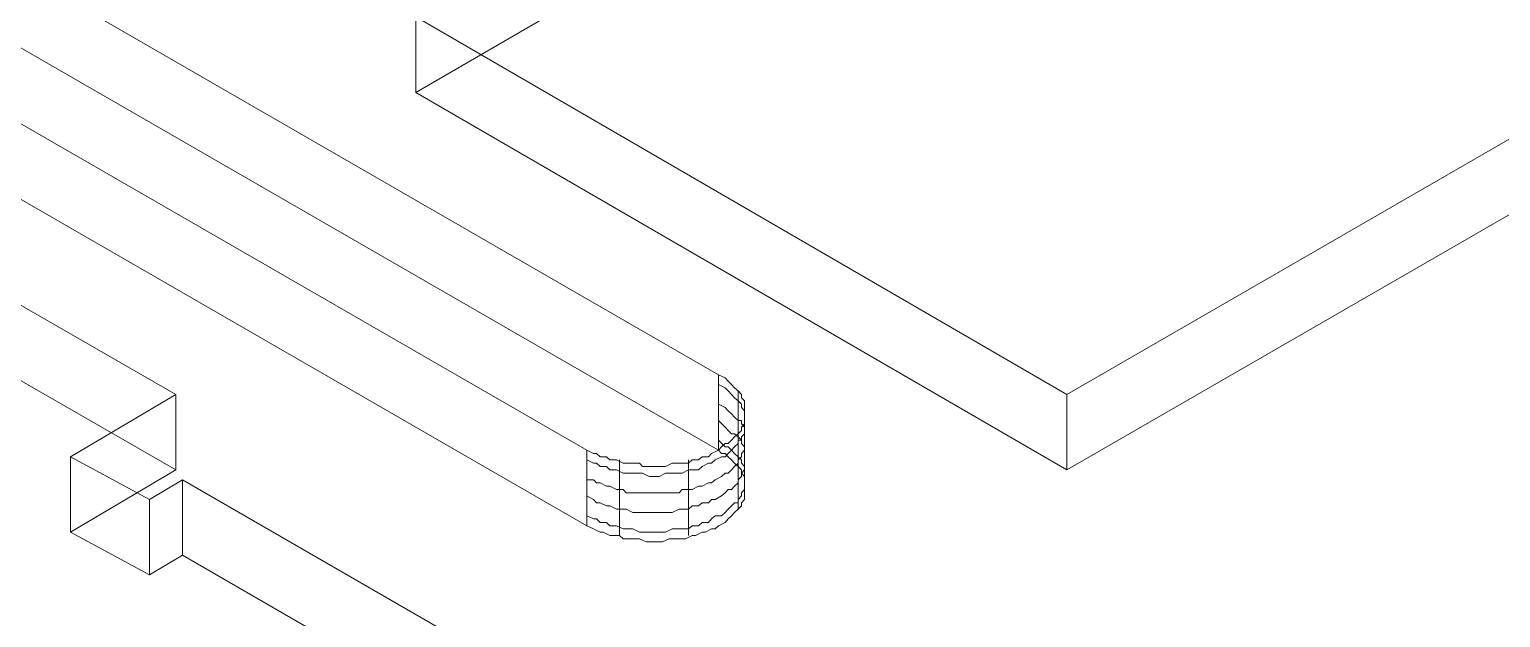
# Model space of a CAD drawing. Header units: millimetres. Extents: x 251 to 1800, y 172 to 1116.
# Drawn here: x 1611.7 to 1729.8, y 451.5 to 498.7 of the extents above; entities that cross this region are included whole.
import ezdxf

# ---------------------------------------------------------------- set-up
doc = ezdxf.new("R2010")
doc.units = ezdxf.units.MM

msp = doc.modelspace()

# ---------------------------------------------------------------- linework, layer by layer
at = {"color": 8, "lineweight": 0, "true_color": 0x808080}
for points in [[(1464.578711, 575.632262), (1656.478004, 464.92855), (1657.029043, 464.680582), (1657.27701, 464.680582), (1657.55253, 464.405063), (1658.076017, 464.405063), (1658.323984, 464.157095), (1658.875023, 464.157095), (1659.39851, 463.881576), (1659.646477, 463.881576), (1660.169964, 463.881576), (1660.721003, 463.881576), (1660.968971, 463.633608), (1661.492458, 463.633608), (1662.043497, 463.633608), (1662.291464, 463.633608), (1662.814951, 463.633608), (1663.338438, 463.881576), (1663.889477, 463.881576), (1664.137444, 463.881576), (1664.660931, 463.881576), (1664.936451, 464.157095), (1665.459938, 464.157095), (1665.735457, 464.405063), (1666.258944, 464.405063), (1666.506912, 464.680582), (1667.057951, 464.92855), (1667.305918, 465.204069), (1667.581437, 465.479589), (1667.829405, 465.479589), (1668.104924, 465.727556), (1668.352892, 466.003076), (1668.628411, 466.251043), (1668.903931, 466.526562), (1668.903931, 466.77453), (1669.151898, 467.050049), (1669.151898, 467.325569), (1669.151898, 467.573536), (1669.151898, 467.849056), (1669.151898, 468.097023), (1669.151898, 468.372543), (1669.151898, 468.62051), (1669.151898, 468.89603), (1668.903931, 469.143997), (1668.903931, 469.419517), (1668.628411, 469.695036), (1668.352892, 469.943004), (1668.104924, 470.218523), (1667.829405, 470.466491), (1667.581437, 470.74201), (1667.057951, 470.989977), (1475.131106, 581.69369)], [(1667.057951, 470.989977), (1475.131106, 581.69369)], [(1464.578711, 575.632262), (1656.478004, 464.92855)], [(1667.057951, 464.92855), (1475.131106, 575.632262)], [(1667.057951, 464.92855), (1475.131106, 575.632262)], [(1464.578711, 569.570835), (1656.478004, 458.867122)], [(1464.578711, 569.570835), (1656.478004, 458.867122)], [(1695.023174, 529.785827), (1695.023174, 523.972367), (1642.757136, 493.665228)], [(1695.023174, 523.972367), (1642.757136, 493.665228)], [(1571.232288, 433.05095), (1518.69073, 463.358089), (1524.752157, 466.77453), (1518.41521, 470.218523), (1513.400756, 467.325569), (1506.815842, 471.265497), (1502.049355, 468.62051), (1490.449987, 475.205425), (1495.188921, 478.125931), (1488.328487, 481.817892), (1509.984315, 494.188715), (1505.493348, 496.833701), (1517.368236, 503.694136), (1521.859203, 501.049149), (1534.009611, 508.157551), (1559.08188, 493.665228), (1556.436894, 492.342734), (1562.773841, 488.650774), (1571.232288, 493.41726), (1623.498326, 463.358089), (1615.039879, 458.343635), (1621.376827, 454.927194), (1624.021813, 456.497655), (1649.094083, 442.005332)], [(1642.757136, 499.726656), (1642.757136, 493.665228)], [(1642.757136, 499.726656), (1695.023174, 469.419517)], [(1642.757136, 499.726656), (1642.757136, 493.665228), (1695.023174, 463.358089)], [(1695.023174, 469.419517), (1747.564732, 499.726656)], [(1571.232288, 499.478688), (1623.498326, 469.419517)], [(1571.232288, 499.478688), (1623.498326, 469.419517)], [(1571.232288, 493.41726), (1623.498326, 463.358089)], [(1642.757136, 493.665228), (1695.023174, 463.358089)], [(1695.023174, 463.358089), (1747.564732, 493.665228)], [(1695.023174, 469.419517), (1695.023174, 463.358089), (1747.564732, 493.665228)], [(1656.478004, 464.157095), (1657.029043, 463.881576), (1657.27701, 463.881576), (1657.55253, 463.633608), (1658.076017, 463.633608), (1658.323984, 463.358089), (1658.875023, 463.358089), (1659.39851, 463.082569), (1659.646477, 463.082569), (1660.169964, 463.082569), (1660.721003, 463.082569), (1660.968971, 463.082569), (1661.492458, 462.834602), (1662.043497, 462.834602), (1662.291464, 462.834602), (1662.814951, 463.082569), (1663.338438, 463.082569), (1663.889477, 463.082569), (1664.137444, 463.082569), (1664.660931, 463.358089), (1664.936451, 463.358089), (1665.459938, 463.358089), (1665.735457, 463.633608), (1666.258944, 463.881576), (1666.506912, 463.881576), (1666.782431, 464.157095), (1667.305918, 464.405063), (1667.581437, 464.405063), (1667.829405, 464.680582), (1668.104924, 464.92855), (1668.352892, 465.204069), (1668.628411, 465.479589), (1668.628411, 465.727556), (1668.903931, 465.727556), (1668.903931, 466.003076), (1669.151898, 466.251043), (1669.151898, 466.526562), (1669.151898, 466.77453), (1669.151898, 467.050049), (1669.151898, 467.325569), (1669.151898, 467.573536), (1669.151898, 467.849056), (1669.151898, 468.097023), (1668.903931, 468.372543), (1668.903931, 468.62051), (1668.628411, 468.89603), (1668.352892, 469.143997), (1668.104924, 469.419517), (1667.829405, 469.695036), (1667.581437, 469.943004), (1667.057951, 470.218523), (1667.057951, 469.943004)], [(1667.057951, 464.92855), (1667.305918, 465.204069), (1667.581437, 465.479589), (1667.829405, 465.479589), (1668.104924, 465.727556), (1668.352892, 466.003076), (1668.628411, 466.251043), (1668.903931, 466.526562), (1668.903931, 466.77453), (1669.151898, 467.050049), (1669.151898, 467.325569), (1669.151898, 467.573536), (1669.151898, 467.849056), (1669.151898, 468.097023), (1669.151898, 468.372543), (1669.151898, 468.62051), (1669.151898, 468.89603), (1668.903931, 469.143997), (1668.903931, 469.419517), (1668.628411, 469.695036), (1668.352892, 469.943004), (1668.104924, 470.218523), (1667.829405, 470.466491), (1667.581437, 470.74201), (1667.057951, 470.989977)], [(1667.057951, 464.92855), (1667.057951, 470.989977)], [(1667.057951, 464.92855), (1667.057951, 470.989977)], [(1623.498326, 469.419517), (1615.039879, 464.405063)], [(1623.498326, 463.358089), (1623.498326, 469.419517), (1615.039879, 464.405063), (1621.376827, 460.988622)], [(1623.498326, 463.358089), (1623.498326, 469.419517)], [(1668.628411, 463.633608), (1668.628411, 469.695036), (1668.628411, 469.419517)], [(1695.023174, 469.419517), (1695.023174, 463.358089)], [(1656.478004, 462.559082), (1657.029043, 462.559082), (1657.27701, 462.311115), (1657.55253, 462.311115), (1658.076017, 462.035596), (1658.323984, 462.035596), (1658.875023, 461.787628), (1659.39851, 461.787628), (1659.646477, 461.512109), (1660.169964, 461.512109), (1660.721003, 461.512109), (1660.968971, 461.512109), (1661.492458, 461.512109), (1662.043497, 461.512109), (1662.291464, 461.512109), (1662.814951, 461.512109), (1663.338438, 461.512109), (1663.889477, 461.512109), (1664.137444, 461.787628), (1664.660931, 461.787628), (1664.936451, 461.787628), (1665.459938, 462.035596), (1665.735457, 462.035596), (1666.258944, 462.311115), (1666.506912, 462.311115), (1666.782431, 462.559082), (1667.305918, 462.834602), (1667.581437, 463.082569), (1667.829405, 463.082569), (1668.104924, 463.358089), (1668.352892, 463.633608), (1668.628411, 463.881576), (1668.628411, 464.157095), (1668.903931, 464.405063), (1668.903931, 464.680582), (1669.151898, 464.92855), (1669.151898, 465.204069), (1669.151898, 465.479589), (1669.151898, 465.727556), (1669.151898, 466.003076), (1669.151898, 466.251043), (1669.151898, 466.526562), (1669.151898, 466.77453), (1668.903931, 467.050049), (1668.903931, 467.325569), (1668.628411, 467.325569), (1668.352892, 467.573536), (1668.104924, 467.849056), (1667.829405, 468.097023), (1667.581437, 468.372543), (1667.057951, 468.62051), (1667.057951, 468.372543)], [(1656.478004, 461.264141), (1657.029043, 460.988622), (1657.27701, 460.713102), (1657.55253, 460.713102), (1658.076017, 460.465135), (1658.323984, 460.465135), (1658.875023, 460.189615), (1659.39851, 460.189615), (1659.646477, 460.189615), (1660.169964, 459.941648), (1660.721003, 459.941648), (1660.968971, 459.941648), (1661.492458, 459.941648), (1662.043497, 459.941648), (1662.291464, 459.941648), (1662.814951, 459.941648), (1663.338438, 459.941648), (1663.889477, 460.189615), (1664.137444, 460.189615), (1664.660931, 460.189615), (1664.936451, 460.465135), (1665.459938, 460.465135), (1665.735457, 460.713102), (1666.258944, 460.713102), (1666.506912, 460.988622), (1666.782431, 460.988622), (1667.305918, 461.264141), (1667.581437, 461.512109), (1667.829405, 461.787628), (1668.104924, 461.787628), (1668.352892, 462.035596), (1668.628411, 462.311115), (1668.628411, 462.559082), (1668.903931, 462.834602), (1668.903931, 463.082569), (1669.151898, 463.358089), (1669.151898, 463.633608), (1669.151898, 463.881576), (1669.151898, 464.157095), (1669.151898, 464.405063), (1669.151898, 464.680582), (1669.151898, 464.92855), (1669.151898, 465.204069), (1668.903931, 465.479589), (1668.903931, 465.727556), (1668.628411, 466.003076), (1668.352892, 466.251043), (1668.104924, 466.251043), (1667.829405, 466.526562), (1667.581437, 466.77453), (1667.057951, 467.325569), (1667.057951, 467.050049)], [(1656.478004, 459.666128), (1657.029043, 459.418161), (1657.27701, 459.418161), (1657.55253, 459.142641), (1658.076017, 459.142641), (1658.323984, 458.867122), (1658.875023, 458.867122), (1659.39851, 458.619154), (1659.646477, 458.619154), (1660.169964, 458.619154), (1660.721003, 458.343635), (1660.968971, 458.343635), (1661.492458, 458.343635), (1662.043497, 458.343635), (1662.291464, 458.343635), (1662.814951, 458.343635), (1663.338438, 458.619154), (1663.889477, 458.619154), (1664.137444, 458.619154), (1664.660931, 458.619154), (1664.936451, 458.867122), (1665.459938, 458.867122), (1665.735457, 459.142641), (1666.258944, 459.142641), (1666.506912, 459.418161), (1666.782431, 459.666128), (1667.305918, 459.666128), (1667.581437, 459.941648), (1667.829405, 460.189615), (1668.104924, 460.465135), (1668.352892, 460.713102), (1668.628411, 460.713102), (1668.628411, 460.988622), (1668.903931, 461.264141), (1668.903931, 461.512109), (1669.151898, 461.787628), (1669.151898, 462.035596), (1669.151898, 462.311115), (1669.151898, 462.559082), (1669.151898, 462.834602), (1669.151898, 463.082569), (1669.151898, 463.358089), (1669.151898, 463.633608), (1668.903931, 463.881576), (1668.903931, 464.157095), (1668.628411, 464.405063), (1668.352892, 464.680582), (1668.104924, 464.92855), (1667.829405, 465.204069), (1667.581437, 465.204069), (1667.057951, 465.727556), (1667.057951, 465.479589)], [(1668.628411, 460.189615), (1668.628411, 466.251043), (1668.628411, 466.003076)], [(1615.039879, 464.405063), (1621.376827, 460.988622)], [(1615.039879, 464.405063), (1615.039879, 458.343635)], [(1615.039879, 464.405063), (1615.039879, 458.343635)], [(1667.057951, 464.92855), (1667.305918, 464.680582), (1667.581437, 464.680582), (1667.829405, 464.405063), (1668.104924, 464.157095), (1668.352892, 463.881576), (1668.628411, 463.633608), (1668.903931, 463.358089), (1668.903931, 463.082569), (1669.151898, 462.834602), (1669.151898, 462.559082), (1669.151898, 462.311115), (1669.151898, 462.035596), (1669.151898, 461.787628), (1669.151898, 461.512109), (1669.151898, 461.264141), (1669.151898, 460.988622), (1668.903931, 460.713102), (1668.903931, 460.465135), (1668.628411, 460.189615), (1668.352892, 459.941648), (1668.104924, 459.666128), (1667.829405, 459.418161), (1667.581437, 459.142641), (1667.057951, 458.867122), (1666.782431, 458.619154), (1666.506912, 458.619154), (1665.983425, 458.343635), (1665.735457, 458.343635), (1665.21197, 458.095667), (1664.936451, 458.095667), (1664.412964, 457.820148), (1663.889477, 457.820148), (1663.613957, 457.820148), (1663.090471, 457.820148), (1662.566984, 457.572181), (1662.291464, 457.572181), (1661.767977, 457.572181), (1661.24449, 457.572181), (1660.721003, 457.820148), (1660.445484, 457.820148), (1659.921997, 457.820148), (1659.39851, 457.820148), (1659.122991, 458.095667), (1658.599504, 458.095667), (1658.323984, 458.095667), (1657.800497, 458.343635), (1657.55253, 458.343635), (1657.029043, 458.619154), (1656.478004, 458.867122)], [(1656.478004, 464.92855), (1656.478004, 458.867122)], [(1656.478004, 464.92855), (1657.029043, 464.680582), (1657.27701, 464.680582), (1657.55253, 464.405063), (1658.076017, 464.405063), (1658.323984, 464.157095), (1658.875023, 464.157095), (1659.39851, 463.881576), (1659.646477, 463.881576), (1660.169964, 463.881576), (1660.721003, 463.881576), (1660.968971, 463.633608), (1661.492458, 463.633608), (1662.043497, 463.633608), (1662.291464, 463.633608), (1662.814951, 463.633608), (1663.338438, 463.881576), (1663.889477, 463.881576), (1664.137444, 463.881576), (1664.660931, 463.881576), (1664.936451, 464.157095), (1665.459938, 464.157095), (1665.735457, 464.405063), (1666.258944, 464.405063), (1666.506912, 464.680582), (1667.057951, 464.92855)], [(1656.478004, 464.92855), (1656.478004, 458.867122)], [(1667.057951, 464.92855), (1667.305918, 464.680582), (1667.581437, 464.680582), (1667.829405, 464.405063), (1668.104924, 464.157095), (1668.352892, 463.881576), (1668.628411, 463.633608), (1668.903931, 463.358089), (1668.903931, 463.082569), (1669.151898, 462.834602), (1669.151898, 462.559082), (1669.151898, 462.311115), (1669.151898, 462.035596), (1669.151898, 461.787628), (1669.151898, 461.512109), (1669.151898, 461.264141), (1669.151898, 460.988622), (1668.903931, 460.713102), (1668.903931, 460.465135), (1668.628411, 460.189615), (1668.352892, 459.941648), (1668.104924, 459.666128), (1667.829405, 459.418161), (1667.581437, 459.142641), (1667.057951, 458.867122)], [(1623.498326, 463.358089), (1615.039879, 458.343635)], [(1659.122991, 458.095667), (1659.122991, 464.157095), (1659.122991, 463.881576)], [(1664.660931, 458.095667), (1664.660931, 464.157095), (1664.660931, 463.881576)], [(1621.376827, 460.988622), (1624.021813, 462.559082)], [(1621.376827, 460.988622), (1624.021813, 462.559082)], [(1624.021813, 462.559082), (1649.094083, 448.06676)], [(1624.021813, 456.497655), (1624.021813, 462.559082)], [(1624.021813, 462.559082), (1649.094083, 448.06676)], [(1624.021813, 456.497655), (1624.021813, 462.559082)], [(1621.376827, 454.927194), (1621.376827, 460.988622)], [(1621.376827, 454.927194), (1621.376827, 460.988622)], [(1615.039879, 458.343635), (1621.376827, 454.927194)], [(1667.057951, 458.867122), (1666.782431, 458.619154), (1666.506912, 458.619154), (1665.983425, 458.343635), (1665.735457, 458.343635), (1665.21197, 458.095667), (1664.936451, 458.095667), (1664.412964, 457.820148), (1663.889477, 457.820148), (1663.613957, 457.820148), (1663.090471, 457.820148), (1662.566984, 457.572181), (1662.291464, 457.572181), (1661.767977, 457.572181), (1661.24449, 457.572181), (1660.721003, 457.820148), (1660.445484, 457.820148), (1659.921997, 457.820148), (1659.39851, 457.820148), (1659.122991, 458.095667), (1658.599504, 458.095667), (1658.323984, 458.095667), (1657.800497, 458.343635), (1657.55253, 458.343635), (1657.029043, 458.619154), (1656.478004, 458.867122)], [(1621.376827, 454.927194), (1624.021813, 456.497655)], [(1624.021813, 456.497655), (1649.094083, 442.005332)]]:
    msp.add_lwpolyline(points, dxfattribs=at)
msp.add_lwpolyline([(1695.023174, 529.785827), (1642.757136, 499.726656), (1695.023174, 469.419517), (1747.564732, 499.726656)], close=True, dxfattribs=at)

doc.saveas('drawing.dxf')
